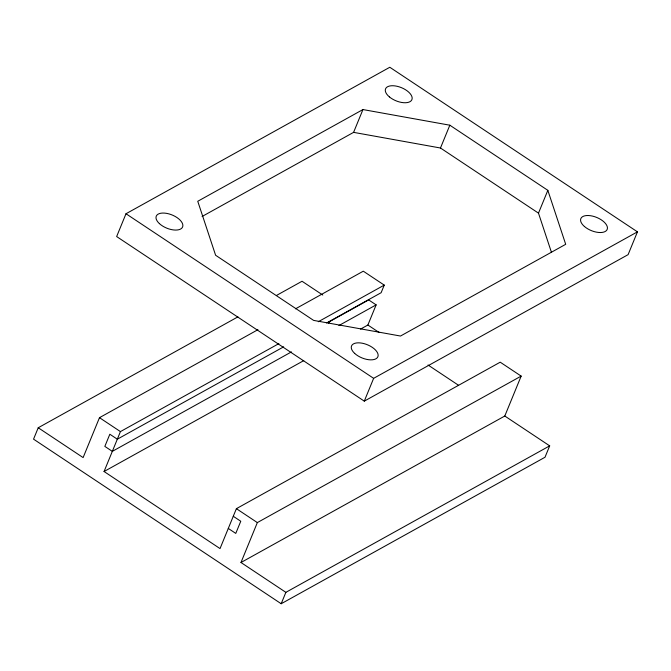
<?xml version="1.0" encoding="UTF-8"?>
<svg xmlns="http://www.w3.org/2000/svg" width="671" height="671" viewBox="0 0 671 671"><rect width="100%" height="100%" fill="white"/><g stroke="black" fill="none" stroke-linecap="round" stroke-linejoin="round"><path stroke-width="1.01" d="M237.92 316.863L38.23 427.754L33.55 439.153L281.191 603.741L545.003 457.253L549.683 445.854L504.793 416.02L240.981 562.508L285.871 592.342L549.683 445.854M125.997 213.747L116.645 236.553L364.286 401.141L628.098 254.653L637.45 231.847L389.809 67.259L125.997 213.747L373.638 378.335L637.45 231.847M257.958 329.679L99.484 417.672L83.12 457.588L38.23 427.754M504.793 416.02L521.157 376.104L500.214 362.181L236.393 508.668L220.029 548.584L104.064 471.512L120.436 431.596L278.901 343.602M202.088 216.49L353.592 132.363L362.944 109.558L449.83 125.2L547.838 190.338L565.695 244.311L400.503 336.037L313.617 320.394L215.609 255.257L197.752 201.283L362.944 109.558M328.58 323.33L329.352 321.459M240.981 562.508L257.345 522.592L521.157 376.104M360.553 329.092L367.876 325.024L376.137 304.877L368.656 299.903L328.689 322.097M295.508 308.828L363.296 271.185L384.248 285.108L381.128 292.715L326.609 322.986M353.592 132.363L440.478 148.006L449.83 125.2M281.191 603.741L285.871 592.342M364.286 401.141L373.638 378.335M551.47 252.397L538.486 213.143L547.838 190.338M276.393 295.5L302.042 281.258L322.759 295.03M318.289 321.736L384.248 285.108M283.657 346.84L117.316 439.203L109.834 434.229L104.844 446.391L112.325 451.365L291.457 351.898M338.897 325.552L376.137 304.877M104.064 471.512L303.753 360.621M440.478 148.006L538.486 213.143M367.876 325.024L379.216 332.556M428.039 365.007L458.553 385.288M99.484 417.672L120.436 431.596M236.393 508.668L257.345 522.592M233.282 516.276L240.763 521.25L235.773 533.411L228.291 528.438M354.657 353.382A14.234 7.113 22.3 0 0 377.463 357.492A14.234 7.113 22.3 0 0 362.005 343.166A14.234 7.113 22.3 0 0 354.657 353.382M159.388 223.602A14.234 7.113 22.3 0 0 182.193 227.704A14.234 7.113 22.3 0 0 166.735 213.386A14.234 7.113 22.3 0 0 159.388 223.602M389.398 96.909A14.234 7.113 22.3 0 0 411.776 99.912A14.234 7.113 22.3 0 0 395.026 85.905A14.234 7.113 22.3 0 0 389.398 96.909M584.382 226.446A14.234 7.113 22.3 0 0 606.945 229.885A14.234 7.113 22.3 0 0 590.69 215.743A14.234 7.113 22.3 0 0 584.382 226.446"/></g></svg>
